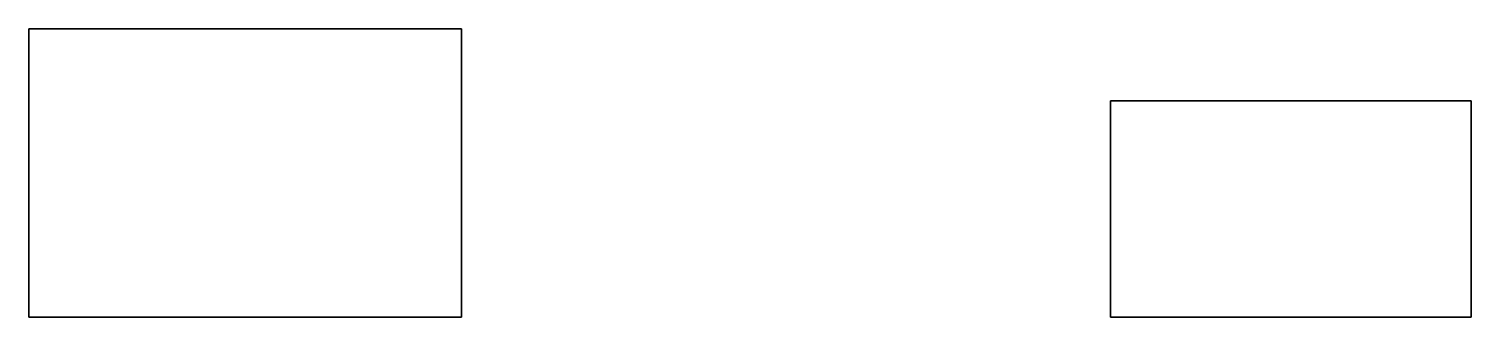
# Model space of a CAD drawing. Header units: millimetres. Extents: x 0 to 400, y 0 to 80.
import ezdxf

# ---------------------------------------------------------------- set-up
doc = ezdxf.new("R2010")
doc.units = ezdxf.units.MM

msp = doc.modelspace()

# ---------------------------------------------------------------- linework, layer by layer
for p, q in [((120, 80), (0, 80)), ((0, 80), (0, 0)), ((120, 0), (120, 80)), ((400, 60), (300, 60)), ((300, 60), (300, 0)), ((400, 0), (400, 60)), ((0, 0), (120, 0)), ((300, 0), (400, 0))]:
    msp.add_line(p, q)
for points in [[(120, 0), (0, 0), (0, 80), (120, 80), (120, 0)], [(400, 0), (300, 0), (300, 60), (400, 60), (400, 0)]]:
    msp.add_lwpolyline(points, close=True)

doc.saveas('drawing.dxf')
